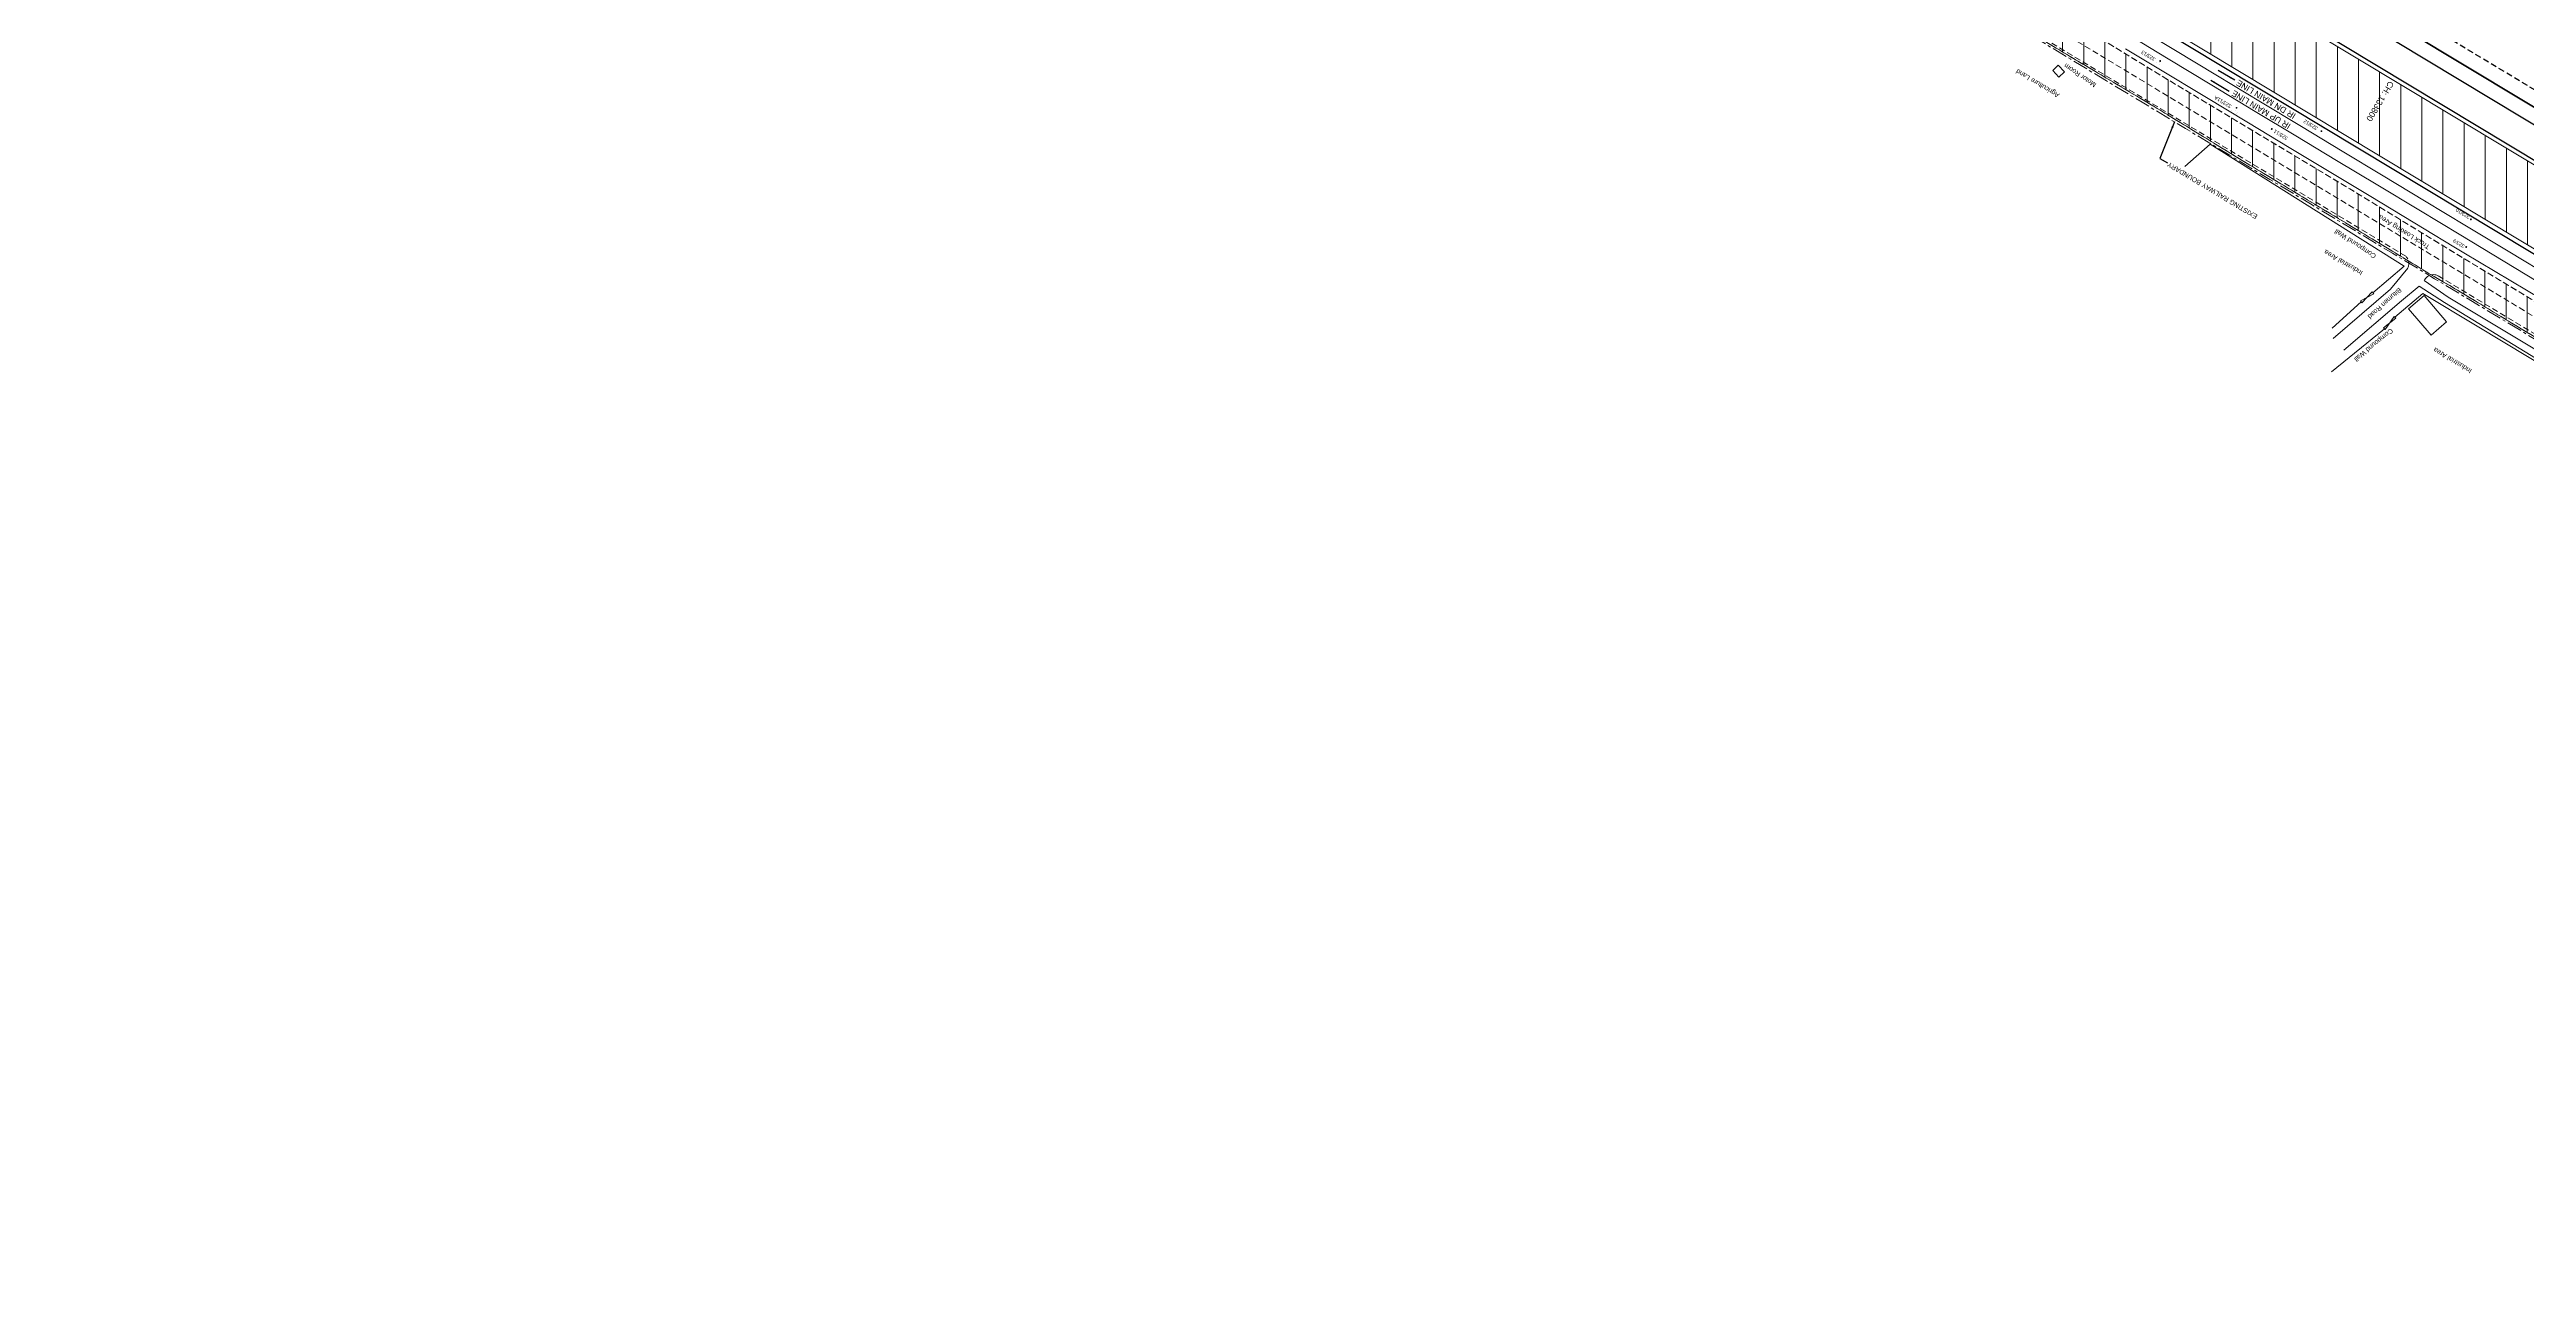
# Model space of a CAD drawing. Header units: metres. Extents: x 560405 to 1249476, y 3385111 to 6787087.
# Drawn here: x 624607 to 625633, y 3392473 to 3392984 of the extents above; entities that cross this region are included whole.
import ezdxf
from ezdxf.enums import TextEntityAlignment as Align

# ---------------------------------------------------------------- set-up
doc = ezdxf.new("R2010")
doc.units = ezdxf.units.M
doc.header["$MEASUREMENT"] = 0
doc.linetypes.add('CENTER', pattern=[2, 1.25, -0.25, 0.25, -0.25])
doc.linetypes.add('DASHED', pattern=[0.75, 0.5, -0.25])
for name, color, linetype, lineweight in [('Cart Track', 34, 'Continuous', 0), ('Commercial Building Pucca', 7, 'Continuous', 13), ('Commercial Building Semipucca', 7, 'Continuous', 13), ('Compound Wall', 7, 'Continuous', 13), ('Existing IR Track', 143, 'Continuous', 0), ('Existing Railway Boundary', 7, 'CENTER', 0), ('flow direction', 7, 'Continuous', 0), ('Gate', 7, 'Continuous', 13), ('NEW MANDI GOBINDGARH PLATFORM', 1, 'Continuous', 0), ('NEW MANDI GOBINDPUR LOOP LINES', 1, 'Continuous', 0), ('OHE MAST', 7, 'Continuous', 0), ('OHE MAST TEXT', 7, 'Continuous', 0), ('Platform', 7, 'Continuous', 0), ('Proposed Chainage', 10, 'Continuous', 0), ('PROPOSED DFCC TRACK', 1, 'Continuous', 0), ('Side Details', 7, 'Continuous', 13), ('Subroad Edge', 34, 'Continuous', 0), ('Text', 7, 'Continuous', 0)]:
    doc.layers.add(name, color=color, linetype=linetype, lineweight=lineweight)
doc.layers.add('OP-3 CH UP', color=7, linetype='Continuous')
doc.layers.add('PROPOSED ROADS', color=10, linetype='DASHED')
doc.styles.add('ARIAL', font='arial.ttf')
doc.styles.get("Standard").update_dxf_attribs({"font": 'arial.ttf'})
doc.styles.add('Style-Arial', font='arial.ttf')
doc.dimstyles.new('ISO-25', dxfattribs={"dimtxt": 2.5, "dimasz": 2.5, "dimexe": 1.25, "dimexo": 0.625, "dimtad": 1, "dimdec": 3, "dimtxsty": 'Standard', "dimcen": 2.5, "dimadec": 0, "dimazin": 0, "dimtfac": 1, "dimtdec": 3, "dimtmove": 0, "dimatfit": 3, "dimfxl": 1, "dimarcsym": 0})

# ---------------------------------------------------------------- blocks, each defined once
blk = doc.blocks.new('GT')
at = {"layer": 'Gate'}
for p, q in [((-0.5, -0.5), (-0.5, 0.5)), ((-0.5, 0.5), (0.5, -0.5)), ((0.5, 0.5), (0.5, -0.5))]:
    blk.add_line(p, q, dxfattribs=at)
at = {"layer": 'Gate', "flags": 128}
blk.add_lwpolyline([(0.5, 0.5), (-0.5, -0.5)], dxfattribs=at)
blk = doc.blocks.new('OHE')
at = {"layer": 'OHE MAST'}
h = blk.add_hatch(color=3, dxfattribs=at)
edge = h.paths.add_edge_path()
edge.add_arc((627930.5, 3391522.1), 0.412, -30.9792, 329.0208)
at = {"layer": 'OHE MAST', "color": 3, "lineweight": 13, "const_width": 0.008, "flags": 128}
blk.add_lwpolyline([(627932.8, 3391523.7), (627932.2, 3391522.7), (627930.1, 3391523.9), (627930.7, 3391524.9)], dxfattribs=at)
at = {"layer": 'OHE MAST', "color": 3, "const_width": 0.008, "flags": 128}
blk.add_lwpolyline([(627931.2, 3391523.3), (627930.5, 3391522.1)], dxfattribs=at)

msp = doc.modelspace()

# ---------------------------------------------------------------- hatches: boundary and pattern name
at = {"layer": 'NEW MANDI GOBINDGARH PLATFORM', "lineweight": 0}
h = msp.add_hatch(dxfattribs=at)
h.set_pattern_fill('ANSI31', color=1, scale=70, angle=45)
h.set_pattern_definition([(90, (0.109, 0.182), (-8.75, 2e-15), [])])
h.paths.add_polyline_path([(625368.5901, 3393097.4626), (625353.3059, 3393072.0769), (625952.9942, 3392711.0185), (625968.4598, 3392736.7107)])
h.paths.add_polyline_path([(625406.1292, 3393053.4746), (625402.3093, 3393050.0816), (625401.3288, 3393045.436)], flags=16)
h.paths.add_polyline_path([(625888.8093, 3392775.4816), (625871.1516, 3392789.5173), (625902.3093, 3392764.6816)], flags=16)
h.paths.add_polyline_path([(625753.7093, 3392853.3816), (625686.9093, 3392893.3816), (625684.9093, 3392888.5816), (625751.7093, 3392848.5816)], flags=16)
at = {"layer": 'Platform', "lineweight": 18, "ltscale": 5}
h = msp.add_hatch(dxfattribs=at)
h.set_pattern_fill('ANSI31', color=3, scale=70, angle=45)
h.paths.add_polyline_path([(625764.5882, 3392803.5868), (625746.2321, 3392814.5967), (625737.0194, 3392819.2755), (625704.0946, 3392839.2088), (625671.9737, 3392858.6062), (625641.256, 3392877.0892), (625610.2836, 3392895.751), (625560.2623, 3392926.2804), (625522.5869, 3392948.8585), (625482.9773, 3392972.6418), (625451.9359, 3392991.6256), (625421.6417, 3393009.7241), (625354.0885, 3393050.6028), (625301.0774, 3393082.6359), (625281.8023, 3393094.249), (625227.6613, 3393126.5647), (625168.0245, 3393162.919), (625094.4711, 3393207.1329), (625050.9326, 3393232.6145), (625011.8999, 3393256.6501), (624964.7557, 3393285.508), (624919.1299, 3393313.7575), (624913.4978, 3393304.5779), (624956.7742, 3393277.764), (625004.1747, 3393248.9547), (625045.8733, 3393224.1782), (625087.0373, 3393198.2053), (625155.9882, 3393157.6877), (625161.3558, 3393154.0733), (625221.119, 3393117.4224), (625275.0374, 3393085.066), (625290.2539, 3393075.2561), (625349.1291, 3393041.8357), (625415.7598, 3392998.2542), (625446.6577, 3392979.7718), (625478.8044, 3392960.6022), (625516.4182, 3392937.5763), (625553.7619, 3392915.0713), (625585.8397, 3392895.6563), (625593.1627, 3392891.1401), (625603.1792, 3392885.3123), (625634.5287, 3392866.3519), (625666.5944, 3392846.865), (625697.4278, 3392828.3449), (625730.8907, 3392807.7989), (625739.1561, 3392803.9139), (625756.6994, 3392793.2958), (625763.3635, 3392788.9616), (625792.777, 3392771.7812), (625820.3671, 3392754.8532), (625847.4418, 3392738.317), (625853.0514, 3392734.9942), (625875.6542, 3392721.4301), (625905.1251, 3392703.7363), (625946.8011, 3392678.4491), (625953.4617, 3392689.4227), (625911.6145, 3392714.7413), (625882.1845, 3392732.4454), (625859.0625, 3392746.2055), (625826.9254, 3392765.8663), (625799.2966, 3392782.4826)])

# ---------------------------------------------------------------- linework, layer by layer
at = {"layer": 'Cart Track', "lineweight": 13, "flags": 128}
for points in [[(625553.3203, 3392864.3393), (625577.188, 3392884.6782), (625584.2549, 3392893.4904)], [(625591.0582, 3392888.3239), (625601.0042, 3392881.4474), (625643.8777, 3392855.6926), (625715.8804, 3392811.9463)], [(625714.6545, 3392809.6522), (625642.2041, 3392853.1445), (625599.4532, 3392879.2103), (625589.0027, 3392885.9412), (625581.6266, 3392879.8419), (625557.7874, 3392859.4248)]]:
    msp.add_lwpolyline(points, dxfattribs=at)
at = {"layer": 'Commercial Building Pucca'}
msp.add_3dface([(625437.2067, 3392975.3575), (625439.4989, 3392977.4617), (625442.0244, 3392974.7184), (625439.704, 3392972.5884)], dxfattribs=at)
msp.add_3dface([(625437.2067, 3392975.3575), (625439.4989, 3392977.4617), (625442.0244, 3392974.7184), (625439.704, 3392972.5884)], dxfattribs=at)
at = {"layer": 'Commercial Building Semipucca'}
msp.add_3dface([(625584.6329, 3392876.5404), (625591.0107, 3392882.0534), (625600.3444, 3392871.2021), (625593.9655, 3392865.6882)], dxfattribs=at)
at = {"layer": 'Compound Wall', "lineweight": 20, "flags": 128}
for points in [[(625569.8531, 3392883.1588), (625582.7361, 3392894.2765), (625502.3531, 3392944.8376), (625491.9304, 3392935.4816)], [(625552.9556, 3392868.5869), (625564.9681, 3392879.4508)], [(625590.4557, 3392882.886), (625578.9569, 3392873.063)], [(625590.4557, 3392882.886), (625612.9645, 3392869.3616)], [(625574.6126, 3392868.3303), (625552.6758, 3392850.4231)], [(625678.3371, 3392830.0263), (625612.9645, 3392869.3616)]]:
    msp.add_lwpolyline(points, dxfattribs=at)
at = {"layer": 'Compound Wall', "flags": 128}
for points in [[(625569.8531, 3392883.1588), (625582.7361, 3392894.2765), (625502.3531, 3392944.8376), (625491.9304, 3392935.4816)], [(625552.9556, 3392868.5869), (625564.9681, 3392879.4508)], [(625590.4557, 3392882.886), (625578.9569, 3392873.063)], [(625590.4557, 3392882.886), (625612.9645, 3392869.3616)], [(625574.6126, 3392868.3303), (625552.6758, 3392850.4231)], [(625678.3371, 3392830.0263), (625612.9645, 3392869.3616)]]:
    msp.add_lwpolyline(points, dxfattribs=at)
at = {"layer": 'Existing IR Track', "color": 3, "lineweight": 18, "ltscale": 5, "flags": 128}
for points in [[(625645.0383, 3392888.8807), (625625.9382, 3392900.4142), (625608.5739, 3392910.8765), (625591.2157, 3392921.3355), (625574.1179, 3392931.6459), (625557.0444, 3392941.9416), (625540.2683, 3392952.0503), (625523.3155, 3392962.2653), (625505.3843, 3392973.0889), (625487.4197, 3392983.9327), (625472.5885, 3392992.8789)], [(625639.9515, 3392880.4501), (625607.5632, 3392899.7766), (625603.4039, 3392902.2911), (625591.0613, 3392909.7526), (625568.9498, 3392923.0685), (625535.0899, 3392943.4586), (625518.2823, 3392953.5793), (625500.1949, 3392964.4786), (625481.8882, 3392975.51), (625467.3951, 3392984.2585)], [(625642.7405, 3392885.0701), (625623.7399, 3392896.5258), (625606.2762, 3392907.0631), (625588.8124, 3392917.6005), (625571.8137, 3392927.8214), (625554.8151, 3392938.042), (625537.9536, 3392948.211), (625521.0924, 3392958.3798), (625503.0741, 3392969.2549), (625485.0556, 3392980.1301), (625470.2812, 3392989.0482)]]:
    msp.add_lwpolyline(points, dxfattribs=at)
at = {"layer": 'Existing Railway Boundary', "color": 36, "lineweight": 20, "ltscale": 5, "flags": 128}
msp.add_lwpolyline([(628955.3903, 3390792.7231), (628931.5933, 3390806.5004), (628894.0251, 3390836.9955), (628805.3605, 3390890.9758), (628763.1272, 3390916.9343), (628721.4077, 3390942.8333), (628634.7683, 3390998.5313), (628587.091, 3391026.3426), (628541.4721, 3391053.7252), (628498.5869, 3391079.4164), (628461.1936, 3391101.0466), (628391.2271, 3391146.4682), (628362.6237, 3391162.4973), (628324.6397, 3391185.7049), (628291.5767, 3391211.6933), (628254.0781, 3391235.9403), (628157.3612, 3391308.2767), (628174.1002, 3391326.9143), (628137.357, 3391356.9761), (627964.1476, 3391459.1923), (627842.8937, 3391531.9115), (627628.8138, 3391662.2153), (627542.6631, 3391714.392), (627424.9352, 3391785.3705), (627222.9648, 3391909.2736), (627204.5725, 3391920.6394), (627188.744, 3391930.1784), (627172.9334, 3391939.7064), (627156.2431, 3391949.7674), (627139.5672, 3391959.8197), (627123.601, 3391969.4113), (627107.6038, 3391979.0215), (627094.8626, 3391986.7123), (627082.1497, 3391994.3859), (627065.7488, 3392004.2586), (627049.3375, 3392014.1375), (627032.6946, 3392024.1476), (627016.0309, 3392034.1701), (627000.4204, 3392043.5941), (626984.8329, 3392053.004), (626968.8891, 3392062.6064), (626952.9363, 3392072.2142), (626935.7844, 3392082.5282), (626918.6205, 3392092.8492), (626911.6028, 3392097.0645), (626893.0809, 3392108.2246), (626874.5706, 3392119.3777), (626856.2268, 3392130.4336), (626837.8855, 3392141.4881), (626820.3864, 3392152.0274), (626802.8816, 3392162.57), (626783.4724, 3392174.252), (626764.0577, 3392185.9374), (626746.1558, 3392196.7119), (626728.2543, 3392207.4863), (626707.0601, 3392220.2572), (626685.8746, 3392233.0229), (626648.9408, 3392255.2553), (626610.6712, 3392278.2676), (626591.3871, 3392289.8865), (626572.1184, 3392301.4961), (626553.8402, 3392312.4904), (626535.5663, 3392323.4823), (626522.8303, 3392331.1061), (626502.0043, 3392343.7024), (626484.7028, 3392354.0807), (626467.0127, 3392364.7717), (626449.2849, 3392375.4221), (626424.442, 3392390.2653), (626407.8647, 3392400.3136), (626390.2843, 3392410.9836), (626378.1904, 3392418.1073), (626367.3819, 3392424.6782), (626356.7585, 3392431.1355), (626339.0548, 3392441.7126), (626324.6325, 3392450.4845), (626311.6182, 3392458.3129), (626290.6128, 3392470.9931), (626276.2418, 3392479.6446), (626252.5581, 3392493.9648), (626233.8146, 3392505.2467), (626215.0541, 3392516.5389), (626191.0882, 3392530.9577), (626167.1186, 3392545.3787), (626148.2508, 3392556.7397), (626129.3895, 3392568.0967), (626109.0676, 3392580.3241), (626088.7404, 3392592.5546), (626063.7846, 3392607.5962), (626038.8416, 3392622.63), (626017.6425, 3392635.4182), (625996.4509, 3392648.2016), (625974.9359, 3392661.1602), (625952.8751, 3392674.4888), (625933.5372, 3392686.1045), (625914.159, 3392697.7444), (625896.1455, 3392708.6148), (625885.6622, 3392714.935), (625875.1898, 3392721.2486), (625871.6088, 3392723.3979), (625854.6293, 3392733.6202), (625837.6636, 3392743.8342), (625819.8659, 3392754.5631), (625802.0927, 3392765.2772), (625784.0738, 3392776.0974), (625766.0279, 3392786.9338), (625747.7802, 3392797.9258), (625729.6331, 3392808.8567), (625710.0131, 3392820.4001), (625690.2406, 3392832.0331), (625670.5571, 3392843.8213), (625650.9098, 3392855.5881), (625631.8821, 3392867.0602), (625612.8815, 3392878.5159), (625595.4116, 3392889.057), (625577.9617, 3392899.586), (625560.977, 3392909.7984), (625543.9665, 3392920.0263), (625527.0929, 3392930.2025), (625510.2317, 3392940.3713), (625492.2072, 3392951.2501), (625474.1887, 3392962.1253), (625459.4135, 3392971.0439), (625444.6385, 3392979.9623), (625429.7392, 3392988.9655), (625414.8651, 3392997.9534), (625398.0894, 3393008.048), (625381.2878, 3393018.1581), (625364.4876, 3393028.2943), (625347.6668, 3393038.4431), (625341.4954, 3393042.1962), (625336.6811, 3393045.1488), (625324.9758, 3393052.1854), (625313.1706, 3393059.282), (625305.1662, 3393064.122), (625297.2032, 3393068.9372), (625281.7488, 3393078.2354), (625266.3027, 3393087.5539), (625250.5827, 3393097.0002), (625234.8576, 3393106.4748), (625220.9629, 3393114.8441), (625207.0756, 3393123.2089), (625191.9734, 3393132.2824), (625166.0786, 3393147.7733), (625153.4581, 3393156.0581), (625151.114, 3393150.7018), (625147.8866, 3393153.7551), (625116.7003, 3393173.3287), (625093.3281, 3393188.0041), (625071.1556, 3393203.0477), (625055.7157, 3393212.8225), (625027.3997, 3393228.6096), (625007.6825, 3393240.5669), (624979.825, 3393257.4607), (624954.8894, 3393272.5826), (624917.8619, 3393296.9088), (624917.926, 3393297.7354), (624854.2544, 3393338.3806), (624790.1714, 3393374.1107), (624761.6212, 3393391.1947), (624742.8731, 3393402.4132), (624713.9783, 3393419.7034), (624678.9617, 3393441.6196), (624667.4095, 3393431.6005), (624566.1173, 3393492.8402), (624519.8878, 3393520.9391), (624450.2813, 3393561.7296), (624447.0221, 3393556.3381), (624253.5789, 3393673.1377), (624021.9727, 3393812.2493)], dxfattribs=at)
at = {"layer": 'NEW MANDI GOBINDGARH PLATFORM', "color": 1, "linetype": 'Continuous', "lineweight": 20, "flags": 128}
msp.add_lwpolyline([(625952.9942, 3392711.0185), (625353.3059, 3393072.0769), (625368.5975, 3393097.475), (625968.4598, 3392736.7107), (625952.9942, 3392711.0185)], dxfattribs=at)
at = {"layer": 'NEW MANDI GOBINDPUR LOOP LINES', "color": 1, "linetype": 'Continuous', "lineweight": 25, "flags": 128}
msp.add_lwpolyline([(626082.9785, 3392675.0158, 0.000638839), (626075.1776, 3392679.3904), (626002.9154, 3392719.7918, -0.00801442), (625905.8772, 3392776.1055), (625403.3945, 3393078.5776), (625257.127, 3393166.624)], format="xyb", dxfattribs=at)
at = {"layer": 'NEW MANDI GOBINDPUR LOOP LINES', "color": 1, "linetype": 'Continuous', "lineweight": 25}
msp.add_lwpolyline([(626074.307, 3392635.79), (625337.3853, 3393079.3838, -0.04465333), (625257.5089, 3393137.7579), (625245.9456, 3393147.9069)], format="xyb", dxfattribs=at)
at = {"layer": 'NEW MANDI GOBINDPUR LOOP LINES', "linetype": 'Continuous', "lineweight": 25, "flags": 128}
msp.add_lwpolyline([(626248.0671, 3392584.7126), (625330.2603, 3393137.191)], dxfattribs=at)
at = {"layer": 'NEW MANDI GOBINDPUR LOOP LINES', "linetype": 'DASHED', "lineweight": 25, "ltscale": 5, "flags": 128}
msp.add_lwpolyline([(626469.1545, 3392466.2179), (625389.238, 3393116.2791)], dxfattribs=at)
at = {"layer": 'OP-3 CH UP', "color": 40, "lineweight": 9, "true_color": 0xf8d731}
for radius in [8763.3902, 8182.5236, 7294.1209]:
    msp.add_circle((624059.7714, 3393874.4188), radius, dxfattribs=at)
at = {"layer": 'Platform', "color": 3, "linetype": 'DASHED', "lineweight": 18, "ltscale": 5, "flags": 128}
msp.add_lwpolyline([(625764.5882, 3392803.5868), (625746.2321, 3392814.5967), (625737.0194, 3392819.2755), (625704.0946, 3392839.2088), (625671.9737, 3392858.6062), (625641.256, 3392877.0892), (625610.2836, 3392895.751), (625560.2623, 3392926.2804), (625522.5869, 3392948.8585), (625482.9773, 3392972.6418), (625451.9359, 3392991.6256), (625421.6417, 3393009.7241), (625354.0885, 3393050.6028), (625301.0774, 3393082.6359), (625281.8023, 3393094.249), (625227.6613, 3393126.5647), (625168.0245, 3393162.919), (625094.4711, 3393207.1329), (625050.9326, 3393232.6145), (625011.8999, 3393256.6501), (624964.7557, 3393285.508), (624919.1299, 3393313.7575), (624913.4978, 3393304.5779), (624956.7742, 3393277.764), (625004.1747, 3393248.9547), (625045.8733, 3393224.1782), (625087.0373, 3393198.2053), (625155.9882, 3393157.6877), (625161.3558, 3393154.0733), (625221.119, 3393117.4224), (625275.0374, 3393085.066), (625290.2539, 3393075.2561), (625349.1291, 3393041.8357), (625415.7598, 3392998.2542), (625446.6577, 3392979.7718), (625478.8044, 3392960.6022), (625516.4182, 3392937.5763), (625553.7619, 3392915.0713), (625585.8397, 3392895.6563), (625593.1627, 3392891.1401), (625603.1792, 3392885.3123), (625634.5287, 3392866.3519), (625666.5944, 3392846.865), (625697.4278, 3392828.3449), (625730.8907, 3392807.7989), (625739.1561, 3392803.9139), (625756.6994, 3392793.2958), (625763.3635, 3392788.9616), (625792.777, 3392771.7812), (625820.3671, 3392754.8532), (625847.4418, 3392738.317), (625853.0514, 3392734.9942), (625875.6542, 3392721.4301), (625905.1251, 3392703.7363), (625946.8011, 3392678.4491), (625953.4617, 3392689.4227), (625911.6145, 3392714.7413), (625882.1845, 3392732.4454), (625859.0625, 3392746.2055), (625826.9254, 3392765.8663), (625799.2966, 3392782.4826)], close=True, dxfattribs=at)
at = {"layer": 'PROPOSED DFCC TRACK', "color": 1, "linetype": 'Continuous', "lineweight": 50}
msp.add_line((627424.6711, 3391883.7448), (625313.456, 3393154.6014), dxfattribs=at)
at = {"layer": 'PROPOSED ROADS', "color": 1, "linetype": 'DASHED', "lineweight": 13, "ltscale": 5}
msp.add_line((625318.8056, 3393064.659), (625999.8451, 3392654.7039), dxfattribs=at)
at = {"layer": 'PROPOSED ROADS', "color": 1, "linetype": 'DASHED', "lineweight": 13, "ltscale": 5, "flags": 128}
msp.add_lwpolyline([(625583.4746, 3392898.337), (625271.7331, 3393085.9913, -0.001038437), (625270.0635, 3393087.0012), (624854.4724, 3393338.9267), (624734.8211, 3393408.0466), (624681.6554, 3393440.4483)], format="xyb", dxfattribs=at)
msp.add_lwpolyline([(625756.4201, 3392794.2316), (625596.5756, 3392890.4508)], dxfattribs=at)
at = {"layer": 'PROPOSED ROADS', "color": 1, "linetype": 'DASHED', "lineweight": 13, "ltscale": 5}
for centre, radius, start, end in [((625580.4603, 3392895.3656), 4.2326, 335.441279, 42.216425), ((625595.0089, 3392886.2951), 4.4412, 67.6321125, 151.8137709)]:
    msp.add_arc(centre, radius, start, end, dxfattribs=at)
at = {"layer": 'Subroad Edge', "color": 3, "linetype": 'DASHED', "lineweight": 18, "ltscale": 5, "flags": 128}
for points in [[(625161.3558, 3393154.0733), (625221.119, 3393117.4224), (625275.0374, 3393085.066), (625290.2539, 3393075.2561), (625349.1291, 3393041.8357), (625415.7598, 3392998.2542), (625446.6577, 3392979.7718), (625478.8044, 3392960.6022), (625516.4182, 3392937.5763), (625553.7619, 3392915.0713), (625585.8397, 3392895.6563), (625593.1627, 3392891.1401), (625603.1792, 3392885.3123), (625634.5287, 3392866.3519), (625666.5944, 3392846.865), (625697.4278, 3392828.3449), (625730.8907, 3392807.7989), (625739.1561, 3392803.9139), (625756.6994, 3392793.2958)], [(625168.0245, 3393162.919), (625227.6613, 3393126.5647), (625281.8023, 3393094.249), (625301.0774, 3393082.6359), (625354.0885, 3393050.6028), (625421.6417, 3393009.7241), (625451.9359, 3392991.6256), (625482.9773, 3392972.6418), (625522.5869, 3392948.8585), (625560.2623, 3392926.2804), (625610.2836, 3392895.751), (625641.256, 3392877.0892), (625671.9737, 3392858.6062), (625704.0946, 3392839.2088), (625737.0194, 3392819.2755), (625746.2321, 3392814.5967), (625764.5882, 3392803.5868)]]:
    msp.add_lwpolyline(points, dxfattribs=at)

# ---------------------------------------------------------------- block references
at = {"layer": 'Gate'}
for p, xscale, yscale, zscale, rotation in [((625567.4106, 3392881.3048), 6.132902666901885, 0.9997814889063974, 2.476199216467282, 37.27582232819728), ((625567.4106, 3392881.3048), 6.132902666901885, 0.9997814889063974, 2.476199216467282, 37.27582232819728), ((625576.7847, 3392870.6967), 6.42426110103069, 0.9997814889063973, 2.534335677985833, 47.27582232910665), ((625576.7847, 3392870.6967), 6.42426110103069, 0.9997814889063973, 2.534335677985833, 47.27582232910665)]:
    msp.add_blockref('GT', p, dxfattribs=dict(at, xscale=xscale, yscale=yscale, zscale=zscale, rotation=rotation))
at = {"layer": 'OHE MAST', "color": 2, "lineweight": 13, "rotation": 180}
for p in [(1253412.2079, 6784501.3527), (1253443.8392, 6784481.9522), (1253458.4275, 6784473.1817), (1253538.9923, 6784424.2982)]:
    msp.add_blockref('OHE', p, dxfattribs=at)
at = {"layer": 'OHE MAST', "color": 2, "lineweight": 13}
for p in [(-2381.9889, 1428.0914), (-2320.0568, 1391.5413)]:
    msp.add_blockref('OHE', p, dxfattribs=at)

# ---------------------------------------------------------------- texts
at = {"layer": 'Existing IR Track', "color": 3, "lineweight": 18, "style": 'ARIAL'}
for s, p in [('IR DN MAIN LINE', (625513.5535, 3392970.5157)), ('IR UP MAIN LINE', (625511.6117, 3392966.2099))]:
    msp.add_text(s, height=2.5, rotation=149, dxfattribs=at).set_placement(p, align=Align.MIDDLE_RIGHT)
at = {"layer": 'Existing Railway Boundary', "color": 36, "linetype": 'Continuous', "ltscale": 5}
msp.add_text('EXISTING RAILWAY BOUNDARY', height=2, rotation=149, dxfattribs=at).set_placement((625522.2401, 3392915.3751))
at = {"layer": 'OHE MAST TEXT', "color": 3, "lineweight": 18, "style": 'ARIAL'}
for s, p in [('323/13', (625479.9097, 3392980.4043)), ('323/11A', (625511.3993, 3392960.8868)), ('323/11', (625534.7647, 3392947.6431)), ('323/12', (625547.141, 3392951.7863)), ('323/10', (625610.2015, 3392915.0266)), ('323/9', (625608.0155, 3392902.9629))]:
    msp.add_text(s, height=1.5, rotation=149, dxfattribs=at).set_placement(p)
at = {"layer": 'Proposed Chainage', "color": 1, "lineweight": 0, "insert": (625577.6149, 3392970.5362), "char_height": 2.5, "attachment_point": 4, "rotation": 238.9539489, "line_spacing_factor": 0.6, "style": 'Style-Arial'}
msp.add_mtext('CH: 133800', dxfattribs=at)
at = {"layer": 'Side Details', "color": 0}
for s, p in [('Agriculture Land', (625440.1183, 3392965.5599)), ('Industrial Area', (625611.0371, 3392851.4292))]:
    msp.add_text(s, height=2, rotation=149, dxfattribs=at).set_placement(p)
at = {"layer": 'Subroad Edge', "style": 'ARIAL'}
msp.add_text('Bitumen Road', height=2, rotation=222.081423, dxfattribs=at).set_placement((625580.6138, 3392885.517))
at = {"layer": 'Text'}
for s, rotation, p in [('Motor Room', 146.0704179, (625455.4387, 3392969.8334)), ('Compound Wall', 146.8254796, (625571.3872, 3392898.884)), ('Industrial Area', 149.5638951, (625565.8524, 3392892.0677)), ('Compound Wall', 219.2251582, (625577.1895, 3392868.6581))]:
    msp.add_text(s, height=2, rotation=rotation, dxfattribs=at).set_placement(p)
at = {"layer": 'Text', "style": 'ARIAL'}
for s, rotation, p in [('Compound Wall', 146.8254796, (625571.3872, 3392898.884)), ('Industrial Area', 149.5638951, (625565.8524, 3392892.0677)), ('Compound Wall', 219.2251582, (625577.1895, 3392868.6581))]:
    msp.add_text(s, height=2, rotation=rotation, dxfattribs=at).set_placement(p)
at = {"layer": 'Text', "color": 3, "lineweight": 18, "style": 'ARIAL'}
msp.add_text('Truck Loading Area', height=2, rotation=148.2161628, dxfattribs=at).set_placement((625593.6384, 3392902.7904))

# ---------------------------------------------------------------- leaders
at = {"layer": 'Existing IR Track', "color": 36, "lineweight": 0}
msp.add_leader([(625487.6488, 3392954.0014), (625481.5829, 3392938.9127), (625484.6934, 3392937.1024)], dimstyle='ISO-25', override={"dimtxt": 0.5, "dimtad": 0}, dxfattribs=at)
at = {"layer": 'flow direction', "color": 3, "lineweight": 18}
for points in [[(625502.6592, 3392971.3296), (625510.2742, 3392966.701)], [(625512.6814, 3392971.2842), (625505.6789, 3392975.3282)]]:
    msp.add_leader(points, dimstyle='ISO-25', override={"dimtxt": 0.5, "dimasz": 2, "dimtad": 0}, dxfattribs=at)

doc.saveas('drawing.dxf')
